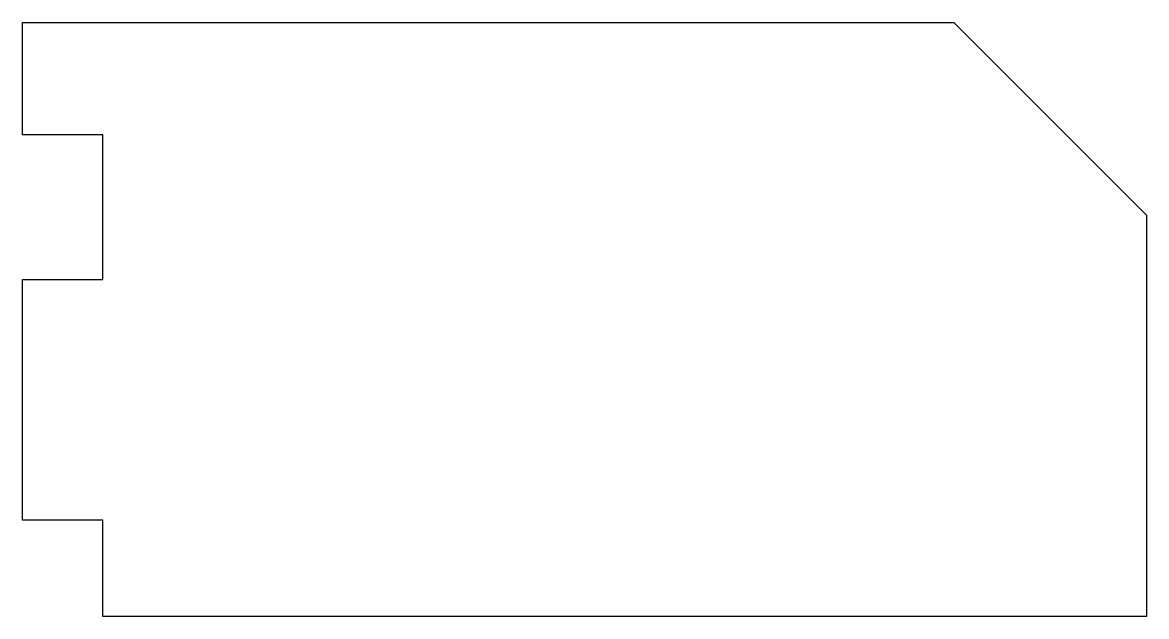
# Model space of a CAD drawing. Extents: x 121.2 to 191.2, y 200.6 to 237.6.
import ezdxf

# ---------------------------------------------------------------- set-up
doc = ezdxf.new("R2010")
doc.units = 0
doc.header["$LTSCALE"] = 15
doc.layers.get('0').update_dxf_attribs({"linetype": 'CONTINUOUS'})

msp = doc.modelspace()

# ---------------------------------------------------------------- linework, layer by layer
at = {"color": 0, "linetype": 'BYBLOCK'}
msp.add_lwpolyline([(121.157, 221.627), (126.157, 221.627), (126.157, 230.627), (121.157, 230.627), (121.157, 237.627), (179.157, 237.627), (191.157, 225.627), (191.157, 200.627), (126.157, 200.627), (126.157, 206.627), (121.157, 206.627)], close=True, dxfattribs=at)

doc.saveas('drawing.dxf')
